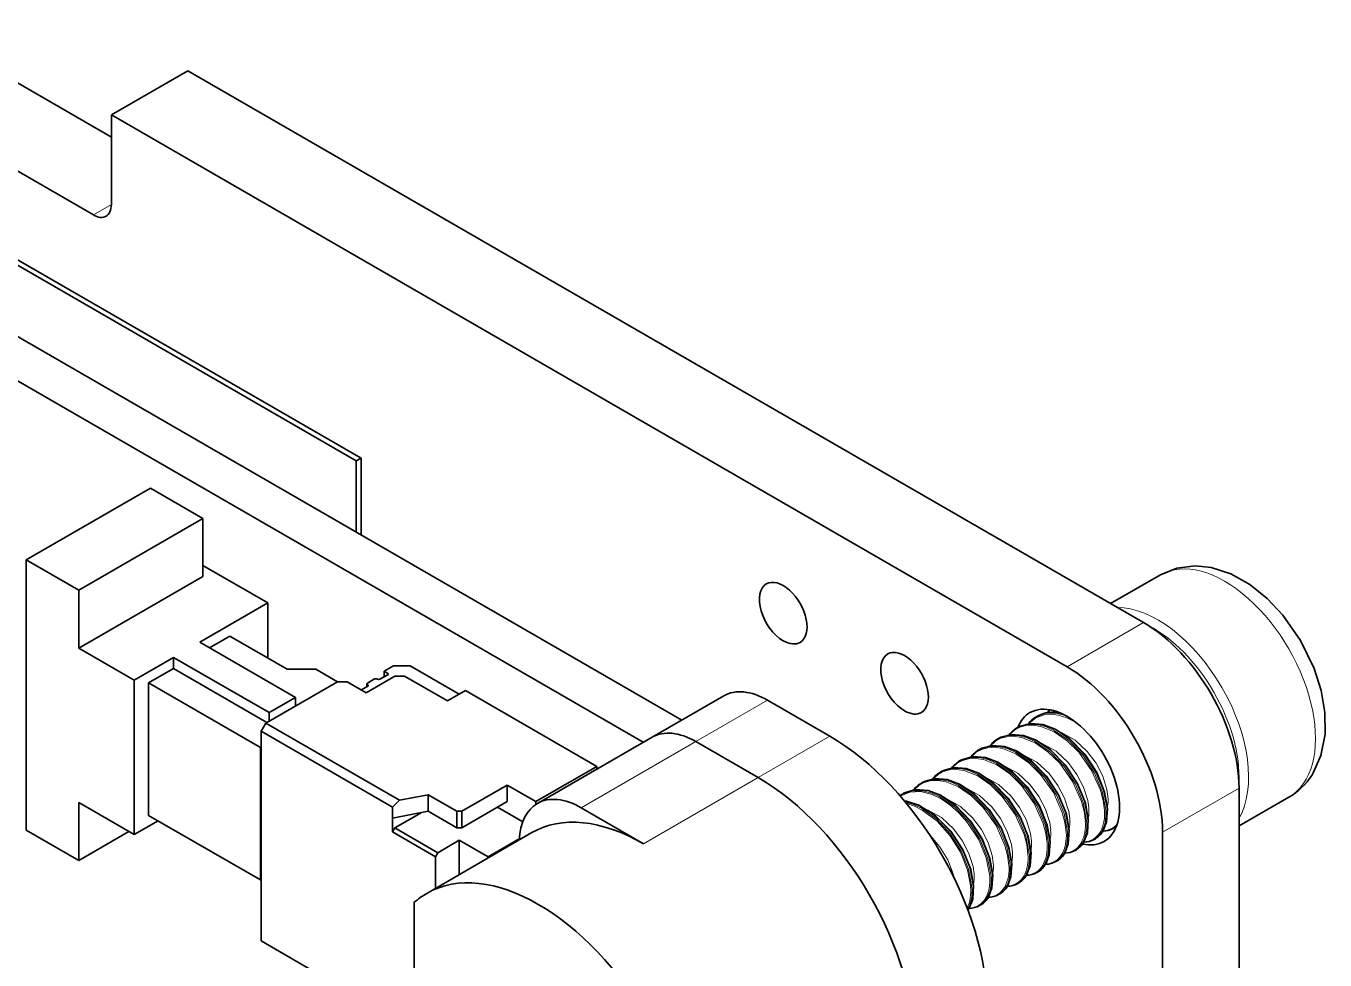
# Model space of a CAD drawing. Extents: x 383 to 866, y 155 to 681.
# Drawn here: x 709.59 to 728.81, y 655.41 to 669.24 of the extents above; entities that cross this region are included whole.
import ezdxf

# ---------------------------------------------------------------- set-up
doc = ezdxf.new("R2010")
doc.units = 0

msp = doc.modelspace()

# ---------------------------------------------------------------- linework, layer by layer
at = {"color": 7, "lineweight": 35, "ltscale": 0.08214}
msp.add_line((708.004, 669.236), (710.85, 667.593), dxfattribs=at)
at = {"color": 7, "lineweight": 35, "ltscale": 0.107126}
msp.add_line((706.873, 668.583), (710.584, 666.44), dxfattribs=at)
at = {"color": 7, "lineweight": 35, "ltscale": 0.032659}
msp.add_line((710.85, 667.92), (711.981, 668.573), dxfattribs=at)
at = {"color": 7, "lineweight": 35, "ltscale": 0.408249}
for p, q in [((711.981, 668.573), (726.123, 660.408)), ((710.85, 667.92), (724.992, 659.755))]:
    msp.add_line(p, q, dxfattribs=at)
at = {"color": 7, "lineweight": 35, "ltscale": 0.03315}
msp.add_line((710.85, 666.594), (710.85, 667.92), dxfattribs=at)
at = {"color": 7, "lineweight": 35, "ltscale": 0.185817}
msp.add_line((714.475, 662.801), (708.038, 666.517), dxfattribs=at)
at = {"color": 7, "lineweight": 35, "ltscale": 0.185819}
msp.add_line((708.109, 666.558), (714.546, 662.841), dxfattribs=at)
at = {"color": 7, "lineweight": 13, "ltscale": 0.007675}
msp.add_line((710.584, 666.44), (710.85, 666.594), dxfattribs=at)
at = {"color": 7, "lineweight": 35, "ltscale": 0.346225}
msp.add_line((719.29, 658.964), (707.297, 665.889), dxfattribs=at)
at = {"color": 7, "lineweight": 35, "ltscale": 0.317698}
msp.add_line((718.721, 658.636), (707.716, 664.99), dxfattribs=at)
at = {"color": 7, "lineweight": 35, "ltscale": 0.002042}
for p, q in [((714.546, 662.841), (714.475, 662.801)), ((714.886, 659.687), (714.886, 659.605))]:
    msp.add_line(p, q, dxfattribs=at)
at = {"color": 7, "lineweight": 35, "ltscale": 0.026402}
msp.add_line((714.475, 661.745), (714.475, 662.801), dxfattribs=at)
at = {"color": 7, "lineweight": 35, "ltscale": 0.028444}
msp.add_line((714.546, 662.841), (714.546, 661.704), dxfattribs=at)
at = {"color": 7, "lineweight": 35, "ltscale": 0.053072}
for p, q in [((709.59, 661.336), (711.428, 662.397)), ((710.368, 660.887), (712.206, 661.948))]:
    msp.add_line(p, q, dxfattribs=at)
at = {"color": 7, "lineweight": 35, "ltscale": 0.022452}
msp.add_line((712.206, 661.948), (711.428, 662.397), dxfattribs=at)
at = {"color": 7, "lineweight": 35, "ltscale": 0.021434}
for p, q in [((712.206, 661.091), (712.206, 661.948)), ((710.368, 657.743), (710.368, 656.886))]:
    msp.add_line(p, q, dxfattribs=at)
at = {"color": 7, "lineweight": 35, "ltscale": 0.100021}
msp.add_line((709.59, 661.336), (709.59, 657.335), dxfattribs=at)
at = {"color": 7, "lineweight": 35, "ltscale": 0.022454}
for p, q in [((710.368, 660.887), (709.59, 661.336)), ((710.368, 656.886), (709.59, 657.335))]:
    msp.add_line(p, q, dxfattribs=at)
at = {"color": 7, "lineweight": 35, "ltscale": 0.053071}
msp.add_line((710.368, 660.029), (712.206, 661.091), dxfattribs=at)
at = {"color": 7, "lineweight": 35, "ltscale": 0.027761}
msp.add_line((712.206, 661.254), (713.168, 660.699), dxfattribs=at)
at = {"color": 7, "lineweight": 35, "ltscale": 0.0213}
for p, q in [((725.637, 660.689), (726.375, 661.115)), ((727.537, 657.398), (728.275, 657.824))]:
    msp.add_line(p, q, dxfattribs=at)
at = {"color": 7, "lineweight": 35, "ltscale": 0.021432}
msp.add_line((710.368, 660.887), (710.368, 660.029), dxfattribs=at)
at = {"color": 7, "lineweight": 35, "ltscale": 0.029087}
msp.add_line((712.16, 660.117), (713.168, 660.699), dxfattribs=at)
at = {"color": 7, "lineweight": 35, "ltscale": 0.020412}
msp.add_line((713.168, 659.882), (713.168, 660.699), dxfattribs=at)
at = {"color": 7, "lineweight": 13, "ltscale": 0.032659}
for p, q in [((724.992, 659.755), (726.123, 660.408)), ((726.406, 657.306), (727.537, 657.959))]:
    msp.add_line(p, q, dxfattribs=at)
at = {"color": 7, "lineweight": 35, "ltscale": 0.040826}
msp.add_line((712.16, 660.117), (713.574, 659.301), dxfattribs=at)
at = {"color": 7, "lineweight": 35, "ltscale": 0.008676}
msp.add_line((712.602, 660.209), (712.301, 660.035), dxfattribs=at)
at = {"color": 7, "lineweight": 35, "ltscale": 0.024495}
msp.add_line((712.602, 660.209), (713.451, 659.719), dxfattribs=at)
at = {"color": 7, "lineweight": 35, "ltscale": 0.023679}
for p, q in [((710.368, 660.029), (711.188, 659.556)), ((710.368, 657.743), (711.188, 657.27))]:
    msp.add_line(p, q, dxfattribs=at)
at = {"color": 7, "lineweight": 35, "ltscale": 0.01684}
msp.add_line((711.188, 659.556), (711.771, 659.893), dxfattribs=at)
at = {"color": 7, "lineweight": 35, "ltscale": 0.010718}
msp.add_line((711.771, 659.729), (711.4, 659.515), dxfattribs=at)
at = {"color": 7, "lineweight": 35, "ltscale": 0.040824}
msp.add_line((711.771, 659.893), (713.185, 659.076), dxfattribs=at)
at = {"color": 7, "lineweight": 35, "ltscale": 0.004082}
msp.add_line((711.771, 659.893), (711.771, 659.729), dxfattribs=at)
at = {"color": 7, "lineweight": 35, "ltscale": 0.039896}
msp.add_line((711.771, 659.729), (713.153, 658.931), dxfattribs=at)
at = {"color": 7, "lineweight": 35, "ltscale": 0.004083}
for p, q in [((715.027, 659.768), (714.886, 659.687)), ((715.009, 657.513), (715.009, 657.676))]:
    msp.add_line(p, q, dxfattribs=at)
at = {"color": 7, "lineweight": 35, "ltscale": 0.006186}
msp.add_line((715.027, 659.768), (715.274, 659.768), dxfattribs=at)
at = {"color": 7, "lineweight": 35, "ltscale": 0.020923}
msp.add_line((715.999, 659.35), (715.274, 659.768), dxfattribs=at)
at = {"color": 7, "lineweight": 35, "ltscale": 0.057155}
for p, q in [((711.188, 659.556), (711.188, 657.27)), ((713.135, 658.921), (715.115, 657.778))]:
    msp.add_line(p, q, dxfattribs=at)
at = {"color": 7, "lineweight": 35, "ltscale": 0.030619}
for p, q in [((713.135, 658.921), (714.196, 659.533)), ((718.851, 658.711), (719.911, 659.323))]:
    msp.add_line(p, q, dxfattribs=at)
at = {"color": 7, "lineweight": 35, "ltscale": 0.010608}
msp.add_line((713.451, 659.719), (713.875, 659.719), dxfattribs=at)
at = {"color": 7, "lineweight": 35, "ltscale": 0.009277}
msp.add_line((713.875, 659.719), (714.196, 659.533), dxfattribs=at)
at = {"color": 7, "lineweight": 35, "ltscale": 0.003535}
for p, q in [((714.338, 659.533), (714.196, 659.533)), ((715.186, 659.615), (715.045, 659.615)), ((713.065, 658.799), (713.135, 658.921))]:
    msp.add_line(p, q, dxfattribs=at)
at = {"color": 7, "lineweight": 35, "ltscale": 0.008164}
msp.add_line((714.62, 659.37), (714.338, 659.533), dxfattribs=at)
at = {"color": 7, "lineweight": 35, "ltscale": 0.012247}
for p, q in [((715.045, 659.615), (714.62, 659.37)), ((715.964, 657.615), (715.54, 657.86)), ((715.54, 657.615), (715.964, 657.37)), ((716.424, 656.941), (715.999, 657.186))]:
    msp.add_line(p, q, dxfattribs=at)
at = {"color": 7, "lineweight": 35, "ltscale": 0.003061}
msp.add_line((714.64, 659.512), (714.746, 659.573), dxfattribs=at)
at = {"color": 7, "lineweight": 35, "ltscale": 0.000202321}
msp.add_line((714.781, 659.573), (714.788, 659.569), dxfattribs=at)
at = {"color": 7, "lineweight": 35, "ltscale": 0.003316}
msp.add_line((714.824, 659.569), (714.939, 659.635), dxfattribs=at)
at = {"color": 7, "lineweight": 35, "ltscale": 0.001531}
msp.add_line((714.886, 659.687), (714.939, 659.656), dxfattribs=at)
at = {"color": 7, "lineweight": 13, "ltscale": 0.000511169}
msp.add_line((714.939, 659.656), (714.939, 659.635), dxfattribs=at)
at = {"color": 7, "lineweight": 35, "ltscale": 0.018372}
for p, q in [((715.823, 659.248), (715.186, 659.615)), ((715.646, 656.941), (715.009, 657.309)), ((715.045, 657.37), (715.681, 657.002))]:
    msp.add_line(p, q, dxfattribs=at)
at = {"color": 7, "lineweight": 35, "ltscale": 0.047766}
for p, q in [((711.4, 659.515), (713.055, 658.56)), ((711.4, 657.555), (713.055, 656.6))]:
    msp.add_line(p, q, dxfattribs=at)
at = {"color": 7, "lineweight": 35, "ltscale": 0.04899}
for p, q in [((711.4, 657.555), (711.4, 659.515)), ((713.055, 656.6), (713.055, 658.56))]:
    msp.add_line(p, q, dxfattribs=at)
at = {"color": 7, "lineweight": 35, "ltscale": 0.002807}
msp.add_line((714.55, 659.411), (714.647, 659.467), dxfattribs=at)
at = {"color": 7, "lineweight": 35, "ltscale": 0.001076}
msp.add_line((714.633, 659.502), (714.633, 659.459), dxfattribs=at)
at = {"color": 7, "lineweight": 35, "ltscale": 0.000203085}
msp.add_line((714.64, 659.492), (714.647, 659.488), dxfattribs=at)
at = {"color": 7, "lineweight": 13, "ltscale": 0.000715637}
msp.add_line((714.64, 659.492), (714.64, 659.463), dxfattribs=at)
at = {"color": 7, "lineweight": 13, "ltscale": 0.000509644}
msp.add_line((714.647, 659.488), (714.647, 659.467), dxfattribs=at)
at = {"color": 7, "lineweight": 35, "ltscale": 0.007756}
msp.add_line((716.091, 659.403), (715.823, 659.248), dxfattribs=at)
at = {"color": 7, "lineweight": 35, "ltscale": 0.056135}
for p, q in [((716.091, 659.403), (718.036, 658.28)), ((715.009, 657.676), (713.065, 658.799)), ((713.065, 655.696), (715.009, 654.573))]:
    msp.add_line(p, q, dxfattribs=at)
at = {"color": 7, "lineweight": 35, "ltscale": 0.011226}
msp.add_line((713.574, 659.301), (713.185, 659.076), dxfattribs=at)
at = {"color": 7, "lineweight": 35, "ltscale": 0.003152}
msp.add_line((713.574, 659.174), (713.574, 659.301), dxfattribs=at)
at = {"color": 7, "lineweight": 13, "ltscale": 0.030619}
for p, q in [((719.501, 658.646), (720.561, 659.259)), ((720.42, 658.115), (721.481, 658.728))]:
    msp.add_line(p, q, dxfattribs=at)
at = {"color": 7, "lineweight": 35, "ltscale": 0.026536}
for p, q in [((720.561, 659.259), (721.481, 658.728)), ((720.42, 658.115), (719.501, 658.646)), ((719.501, 658.646), (720.42, 658.115)), ((718.723, 657.136), (717.804, 657.666))]:
    msp.add_line(p, q, dxfattribs=at)
at = {"color": 7, "lineweight": 35, "ltscale": 0.003154}
msp.add_line((713.185, 659.076), (713.185, 658.95), dxfattribs=at)
at = {"color": 7, "lineweight": 35, "ltscale": 0.0005483}
for p, q in [((724.535, 659.013), (724.554, 659.024)), ((723.969, 658.686), (723.988, 658.697)), ((723.403, 658.36), (723.422, 658.371)), ((722.838, 658.033), (722.857, 658.044)), ((725.111, 657.036), (725.13, 657.047)), ((724.828, 656.873), (724.847, 656.884)), ((723.979, 656.383), (723.998, 656.394)), ((723.696, 656.219), (723.715, 656.23))]:
    msp.add_line(p, q, dxfattribs=at)
at = {"color": 7, "lineweight": 35, "ltscale": 0.001444}
msp.add_line((724.739, 659.117), (724.7, 659.075), dxfattribs=at)
at = {"color": 7, "lineweight": 13, "ltscale": 0.001403}
msp.add_line((724.748, 659.116), (724.708, 659.076), dxfattribs=at)
at = {"color": 7, "lineweight": 35, "ltscale": 0.077568}
msp.add_line((713.065, 655.696), (713.065, 658.799), dxfattribs=at)
at = {"color": 7, "lineweight": 35, "ltscale": 0.000547538}
for p, q in [((724.252, 658.85), (724.271, 658.861)), ((723.686, 658.523), (723.705, 658.534)), ((723.121, 658.196), (723.14, 658.207)), ((722.555, 657.87), (722.574, 657.881)), ((725.393, 657.199), (725.412, 657.21)), ((724.545, 656.709), (724.564, 656.72)), ((724.262, 656.546), (724.281, 656.557))]:
    msp.add_line(p, q, dxfattribs=at)
at = {"color": 7, "lineweight": 35, "ltscale": 0.048991}
msp.add_line((718.851, 658.711), (717.154, 657.731), dxfattribs=at)
at = {"color": 7, "lineweight": 13, "ltscale": 0.04899}
for p, q in [((719.501, 658.646), (717.804, 657.666)), ((720.42, 658.115), (718.723, 657.136))]:
    msp.add_line(p, q, dxfattribs=at)
at = {"color": 7, "lineweight": 35, "ltscale": 0.000294688}
for p, q in [((713.065, 658.565), (713.055, 658.56)), ((713.065, 656.606), (713.055, 656.6))]:
    msp.add_line(p, q, dxfattribs=at)
at = {"color": 7, "lineweight": 35, "ltscale": 0.026128}
msp.add_line((718.036, 658.28), (717.131, 657.758), dxfattribs=at)
at = {"color": 7, "lineweight": 35, "ltscale": 0.001003}
msp.add_line((718.036, 658.24), (718.036, 658.28), dxfattribs=at)
at = {"color": 7, "lineweight": 35, "ltscale": 0.019392}
for p, q in [((716.706, 658.003), (716.035, 657.615)), ((716.035, 657.37), (716.706, 657.758))]:
    msp.add_line(p, q, dxfattribs=at)
at = {"color": 7, "lineweight": 35, "ltscale": 0.012249}
msp.add_line((717.131, 657.758), (716.706, 658.003), dxfattribs=at)
at = {"color": 7, "lineweight": 35, "ltscale": 0.006125}
msp.add_line((716.706, 657.758), (716.706, 658.003), dxfattribs=at)
at = {"color": 7, "lineweight": 35, "ltscale": 0.010801}
msp.add_line((715.115, 657.778), (715.54, 657.86), dxfattribs=at)
at = {"color": 7, "lineweight": 35, "ltscale": 0.006123}
for p, q in [((715.54, 657.615), (715.54, 657.86)), ((715.964, 657.37), (715.964, 657.615)), ((716.035, 657.37), (716.035, 657.615))]:
    msp.add_line(p, q, dxfattribs=at)
at = {"color": 7, "lineweight": 35, "ltscale": 0.00107}
msp.add_line((722.555, 657.87), (722.519, 657.846), dxfattribs=at)
at = {"color": 7, "lineweight": 35}
for p, q in [((727.537, 657.959), (727.537, 634.28)), ((726.406, 657.306), (726.406, 633.627))]:
    msp.add_line(p, q, dxfattribs=at)
at = {"color": 7, "lineweight": 35, "ltscale": 0.00368}
msp.add_line((715.115, 657.778), (715.009, 657.676), dxfattribs=at)
at = {"color": 7, "lineweight": 35, "ltscale": 0.013502}
msp.add_line((715.54, 657.615), (715.009, 657.513), dxfattribs=at)
at = {"color": 7, "lineweight": 35, "ltscale": 0.001767}
for p, q in [((716.035, 657.615), (715.964, 657.615)), ((715.009, 657.309), (715.045, 657.37)), ((715.964, 657.37), (716.035, 657.37)), ((715.681, 657.002), (715.646, 656.941))]:
    msp.add_line(p, q, dxfattribs=at)
at = {"color": 7, "lineweight": 35, "ltscale": 0.010757}
msp.add_line((716.938, 657.461), (716.565, 657.676), dxfattribs=at)
at = {"color": 7, "lineweight": 35, "ltscale": 0.001027}
msp.add_line((717.131, 657.716), (717.131, 657.758), dxfattribs=at)
at = {"color": 7, "lineweight": 35, "ltscale": 0.010205}
msp.add_line((711.188, 657.27), (711.541, 657.474), dxfattribs=at)
at = {"color": 7, "lineweight": 35, "ltscale": 0.005103}
msp.add_line((715.009, 657.309), (715.009, 657.513), dxfattribs=at)
at = {"color": 7, "lineweight": 35, "ltscale": 0.011227}
msp.add_line((715.434, 657.594), (715.045, 657.37), dxfattribs=at)
at = {"color": 7, "lineweight": 35, "ltscale": 0.021433}
msp.add_line((710.368, 656.886), (711.11, 657.314), dxfattribs=at)
at = {"color": 7, "lineweight": 35, "ltscale": 0.044906}
msp.add_line((717.073, 657.299), (715.517, 656.401), dxfattribs=at)
at = {"color": 7, "lineweight": 35, "ltscale": 0.000546216}
msp.add_line((725.676, 657.362), (725.695, 657.373), dxfattribs=at)
at = {"color": 7, "lineweight": 13, "ltscale": 0.000801983}
msp.add_line((725.695, 657.373), (725.722, 657.391), dxfattribs=at)
at = {"color": 7, "lineweight": 35, "ltscale": 0.000799032}
msp.add_line((725.722, 657.391), (725.695, 657.373), dxfattribs=at)
at = {"color": 7, "lineweight": 35, "ltscale": 0.009185}
msp.add_line((715.999, 657.186), (715.681, 657.002), dxfattribs=at)
at = {"color": 7, "lineweight": 35, "ltscale": 0.012669}
msp.add_line((715.999, 657.186), (715.999, 656.679), dxfattribs=at)
at = {"color": 7, "lineweight": 35, "ltscale": 0.013368}
msp.add_line((716.887, 657.208), (716.424, 656.941), dxfattribs=at)
at = {"color": 7, "lineweight": 35, "ltscale": 0.011649}
msp.add_line((715.646, 656.475), (715.646, 656.941), dxfattribs=at)
at = {"color": 7, "lineweight": 35, "ltscale": 0.000422668}
msp.add_line((716.424, 656.941), (716.424, 656.924), dxfattribs=at)
at = {"color": 7, "lineweight": 35, "ltscale": 0.082307}
msp.add_line((715.329, 656.237), (715.329, 652.945), dxfattribs=at)
at = {"color": 7, "lineweight": 35, "ltscale": 0.000889576}
msp.add_line((723.545, 656.181), (723.525, 656.151), dxfattribs=at)
at = {"color": 7, "lineweight": 13, "ltscale": 0.000702562}
msp.add_line((723.525, 656.152), (723.54, 656.176), dxfattribs=at)
at = {"color": 7, "lineweight": 35}
for points in [[(726.375, 661.115), (726.619, 661.214), (726.894, 661.247), (727.127, 661.221), (727.415, 661.127), (727.696, 660.969), (727.953, 660.763), (728.185, 660.517), (728.448, 660.141), (728.648, 659.728), (728.751, 659.405), (728.807, 659.079), (728.81, 658.756), (728.749, 658.44), (728.641, 658.193), (728.613, 658.147)], [(725.59, 657.656), (725.548, 657.897), (725.432, 658.187), (725.254, 658.461), (725.032, 658.689), (724.817, 658.832), (724.632, 658.901), (724.449, 658.916), (724.297, 658.874), (724.271, 658.861)], [(725.024, 657.329), (724.982, 657.571), (724.866, 657.86), (724.688, 658.134), (724.466, 658.362), (724.252, 658.505), (724.066, 658.575), (723.883, 658.589), (723.731, 658.548), (723.705, 658.534)], [(725.307, 657.492), (725.265, 657.734), (725.149, 658.023), (724.971, 658.297), (724.749, 658.526), (724.535, 658.669), (724.349, 658.738), (724.166, 658.752), (724.014, 658.711), (723.988, 658.697)], [(724.741, 657.166), (724.699, 657.408), (724.583, 657.697), (724.405, 657.971), (724.183, 658.199), (723.969, 658.342), (723.783, 658.411), (723.6, 658.426), (723.448, 658.384), (723.422, 658.371)], [(724.459, 657.002), (724.416, 657.244), (724.3, 657.534), (724.122, 657.807), (723.9, 658.036), (723.686, 658.179), (723.5, 658.248), (723.317, 658.263), (723.165, 658.221), (723.14, 658.207)], [(724.176, 656.839), (724.133, 657.081), (724.017, 657.37), (723.84, 657.644), (723.617, 657.873), (723.403, 658.015), (723.217, 658.085), (723.034, 658.099), (722.882, 658.058), (722.857, 658.044)], [(723.893, 656.676), (723.851, 656.918), (723.734, 657.207), (723.557, 657.481), (723.335, 657.709), (723.12, 657.852), (722.935, 657.922), (722.751, 657.936), (722.6, 657.894), (722.574, 657.881)], [(723.61, 656.512), (723.567, 656.756), (723.45, 657.047), (723.271, 657.321), (723.047, 657.55), (722.799, 657.707), (722.614, 657.766), (722.584, 657.77)], [(725.59, 657.656), (725.577, 657.459), (725.525, 657.324)], [(725.307, 657.492), (725.294, 657.296), (725.242, 657.161)], [(725.024, 657.329), (725.011, 657.133), (724.959, 656.997)], [(724.741, 657.166), (724.728, 656.97), (724.676, 656.834)], [(724.176, 656.839), (724.162, 656.643), (724.111, 656.507)], [(724.459, 657.002), (724.445, 656.806), (724.393, 656.671)], [(723.893, 656.676), (723.88, 656.48), (723.828, 656.344)], [(723.61, 656.512), (723.597, 656.316), (723.545, 656.181)]]:
    msp.add_lwpolyline(points, dxfattribs=at)
at = {"color": 7, "lineweight": 13}
for points in [[(725.118, 658.935), (724.99, 658.999), (724.862, 659.039), (724.755, 659.052), (724.654, 659.044), (724.529, 658.998), (724.425, 658.913)], [(725.546, 657.634), (725.527, 657.777), (725.488, 657.926), (725.356, 658.22), (725.166, 658.489), (724.992, 658.66), (724.801, 658.792), (724.602, 658.871), (724.49, 658.888), (724.383, 658.883), (724.294, 658.858), (724.215, 658.815), (724.143, 658.75)], [(725.565, 657.637), (725.514, 657.907), (725.4, 658.181), (725.235, 658.437), (725.028, 658.656), (724.792, 658.818), (724.67, 658.87), (724.548, 658.899), (724.391, 658.899), (724.252, 658.85)], [(725.584, 657.647), (725.534, 657.917), (725.42, 658.191), (725.255, 658.446), (725.048, 658.666), (724.812, 658.828), (724.689, 658.881), (724.567, 658.91), (724.41, 658.91), (724.271, 658.861)], [(724.909, 658.779), (725.111, 658.667), (725.292, 658.499), (725.422, 658.325), (725.521, 658.135), (725.583, 657.939), (725.598, 657.832)], [(724.999, 657.311), (724.949, 657.581), (724.834, 657.855), (724.669, 658.11), (724.462, 658.329), (724.227, 658.491), (724.104, 658.544), (723.982, 658.573), (723.826, 658.572), (723.686, 658.523)], [(725.018, 657.32), (724.968, 657.59), (724.854, 657.864), (724.689, 658.12), (724.482, 658.339), (724.246, 658.502), (724.124, 658.554), (724.002, 658.584), (723.845, 658.583), (723.705, 658.534)], [(725.263, 657.47), (725.244, 657.614), (725.205, 657.762), (725.073, 658.057), (724.883, 658.326), (724.709, 658.497), (724.518, 658.628), (724.319, 658.708), (724.207, 658.725), (724.1, 658.719), (724.011, 658.695), (723.932, 658.651), (723.86, 658.586)], [(725.282, 657.474), (725.232, 657.744), (725.117, 658.018), (724.952, 658.273), (724.745, 658.492), (724.51, 658.655), (724.387, 658.707), (724.265, 658.736), (724.108, 658.736), (723.969, 658.686)], [(725.301, 657.483), (725.251, 657.753), (725.137, 658.027), (724.972, 658.283), (724.765, 658.503), (724.529, 658.665), (724.407, 658.718), (724.285, 658.747), (724.128, 658.747), (723.988, 658.697)], [(724.626, 658.616), (724.829, 658.503), (725.009, 658.336), (725.139, 658.162), (725.238, 657.971), (725.3, 657.776), (725.315, 657.669)], [(724.697, 657.144), (724.678, 657.287), (724.639, 657.436), (724.507, 657.731), (724.317, 657.999), (724.144, 658.17), (723.952, 658.302), (723.754, 658.381), (723.641, 658.398), (723.534, 658.393), (723.446, 658.368), (723.366, 658.325), (723.294, 658.26)], [(724.717, 657.148), (724.666, 657.417), (724.552, 657.691), (724.386, 657.947), (724.179, 658.166), (723.944, 658.328), (723.821, 658.38), (723.7, 658.41), (723.543, 658.409), (723.403, 658.36)], [(724.736, 657.157), (724.685, 657.427), (724.571, 657.701), (724.406, 657.956), (724.199, 658.176), (723.964, 658.339), (723.841, 658.391), (723.719, 658.42), (723.562, 658.42), (723.422, 658.371)], [(724.98, 657.307), (724.961, 657.451), (724.922, 657.599), (724.79, 657.894), (724.6, 658.162), (724.427, 658.333), (724.235, 658.465), (724.036, 658.544), (723.924, 658.562), (723.817, 658.556), (723.729, 658.531), (723.649, 658.488), (723.577, 658.423)], [(724.343, 658.453), (724.546, 658.34), (724.727, 658.172), (724.856, 657.999), (724.956, 657.808), (725.017, 657.612), (725.033, 657.506)], [(724.414, 656.98), (724.396, 657.124), (724.356, 657.273), (724.224, 657.567), (724.034, 657.836), (723.861, 658.007), (723.67, 658.138), (723.471, 658.218), (723.359, 658.235), (723.251, 658.229), (723.163, 658.205), (723.083, 658.162), (723.011, 658.096)], [(724.434, 656.984), (724.383, 657.254), (724.269, 657.528), (724.103, 657.783), (723.896, 658.003), (723.661, 658.165), (723.539, 658.217), (723.417, 658.246), (723.26, 658.246), (723.121, 658.196)], [(724.453, 656.993), (724.402, 657.263), (724.289, 657.538), (724.123, 657.793), (723.916, 658.013), (723.681, 658.175), (723.558, 658.228), (723.436, 658.257), (723.279, 658.257), (723.14, 658.207)], [(724.06, 658.289), (724.263, 658.177), (724.444, 658.009), (724.573, 657.835), (724.673, 657.645), (724.735, 657.449), (724.75, 657.343)], [(724.132, 656.817), (724.113, 656.961), (724.073, 657.109), (723.942, 657.404), (723.751, 657.673), (723.578, 657.844), (723.387, 657.975), (723.188, 658.054), (723.076, 658.072), (722.969, 658.066), (722.88, 658.042), (722.801, 657.998), (722.728, 657.933)], [(724.151, 656.821), (724.1, 657.091), (723.986, 657.365), (723.82, 657.62), (723.614, 657.839), (723.378, 658.001), (723.256, 658.054), (723.134, 658.083), (722.977, 658.082), (722.838, 658.033)], [(724.17, 656.83), (724.12, 657.1), (724.006, 657.374), (723.84, 657.63), (723.633, 657.85), (723.398, 658.012), (723.275, 658.064), (723.153, 658.094), (722.996, 658.093), (722.857, 658.044)], [(723.777, 658.126), (723.98, 658.013), (724.161, 657.846), (724.291, 657.672), (724.39, 657.482), (724.452, 657.286), (724.467, 657.179)], [(723.849, 656.654), (723.797, 656.926), (723.68, 657.202), (723.511, 657.458), (723.39, 657.594), (723.257, 657.711), (723.128, 657.798), (722.994, 657.863), (722.825, 657.906), (722.665, 657.899), (722.525, 657.84)], [(723.868, 656.658), (723.817, 656.928), (723.703, 657.201), (723.538, 657.457), (723.331, 657.676), (723.095, 657.838), (722.973, 657.89), (722.851, 657.92), (722.694, 657.919), (722.555, 657.87)], [(723.887, 656.667), (723.837, 656.937), (723.723, 657.211), (723.557, 657.467), (723.35, 657.686), (723.115, 657.849), (722.992, 657.901), (722.87, 657.931), (722.713, 657.93), (722.574, 657.881)], [(723.212, 657.799), (723.414, 657.687), (723.595, 657.519), (723.725, 657.345), (723.824, 657.155), (723.886, 656.959), (723.901, 656.853)], [(723.495, 657.963), (723.697, 657.85), (723.878, 657.683), (724.008, 657.509), (724.107, 657.318), (724.169, 657.122), (724.184, 657.016)], [(723.604, 656.504), (723.553, 656.775), (723.438, 657.051), (723.271, 657.308), (723.106, 657.489), (722.92, 657.634), (722.723, 657.733), (722.587, 657.767)], [(723.585, 656.494), (723.536, 656.759), (723.425, 657.028), (723.265, 657.28), (723.066, 657.497), (722.838, 657.661), (722.719, 657.716), (722.6, 657.751)], [(723.566, 656.49), (723.519, 656.747), (723.414, 657.008), (723.261, 657.253), (723.069, 657.467), (722.85, 657.632), (722.735, 657.69), (722.619, 657.729)], [(722.929, 657.636), (723.132, 657.523), (723.312, 657.356), (723.442, 657.182), (723.541, 656.992), (723.603, 656.796), (723.618, 656.689)], [(722.955, 657.27), (723.107, 657.096), (723.227, 656.898), (723.307, 656.689), (723.322, 656.624)]]:
    msp.add_lwpolyline(points, dxfattribs=at)
at = {"color": 7, "lineweight": 35}
for centre, radius, start, end in [((724.75, 658.644), 0.427, 120.2348, 141.2202), ((724.781, 658.602), 0.48, 76.4763, 118.2665), ((724.467, 658.481), 0.427, 120.2348, 141.2202), ((724.184, 658.318), 0.427, 120.2348, 141.2202), ((723.901, 658.154), 0.427, 120.2348, 141.2202), ((723.336, 657.828), 0.427, 120.2348, 141.2202), ((723.618, 657.991), 0.427, 120.2348, 141.2202), ((723.053, 657.664), 0.427, 120.2348, 141.2202), ((727.773, 658.687), 0.999, 300.2171, 327.2879), ((725.253, 657.48), 0.314, 300.6018, 330.1465), ((725.523, 657.633), 0.311, 270.1219, 299.4702), ((724.957, 657.307), 0.311, 270.1219, 299.4702), ((724.97, 657.317), 0.314, 300.6018, 330.1465), ((725.24, 657.47), 0.311, 270.1219, 299.4702), ((724.675, 657.143), 0.311, 270.1219, 299.4702), ((724.687, 657.153), 0.314, 300.6018, 330.1465), ((724.121, 656.827), 0.314, 300.6018, 330.1465), ((724.392, 656.98), 0.311, 270.1219, 299.4702), ((724.404, 656.99), 0.314, 300.6018, 330.1465), ((723.839, 656.664), 0.314, 300.6018, 330.1465), ((724.109, 656.817), 0.311, 270.1219, 299.4702), ((723.556, 656.5), 0.314, 300.6018, 330.1465), ((723.826, 656.654), 0.311, 270.1219, 299.4702), ((723.543, 656.49), 0.311, 270.1219, 299.4702)]:
    msp.add_arc(centre, radius, start, end, dxfattribs=at)
at = {"color": 7, "lineweight": 13}
for centre, radius, start, end in [((724.777, 658.602), 0.478, 73.8155, 117.9028), ((725.049, 657.784), 0.551, 348.1309, 4.9951), ((724.766, 657.621), 0.551, 348.1309, 4.9951), ((724.972, 657.573), 0.576, 332.5506, 6.0182), ((724.483, 657.458), 0.551, 348.1309, 4.9951), ((724.689, 657.41), 0.576, 332.5506, 6.0182), ((725.517, 657.609), 0.283, 271.8308, 320.4249), ((724.2, 657.295), 0.551, 348.1309, 4.9951), ((725.233, 657.449), 0.286, 272.0565, 330.5336), ((725.24, 657.458), 0.3, 300.627, 330.1527), ((725.259, 657.469), 0.301, 300.6272, 330.1518), ((725.536, 657.605), 0.28, 300.043, 312.3311), ((723.917, 657.131), 0.551, 348.1309, 4.9951), ((724.95, 657.285), 0.286, 272.0565, 330.5336), ((724.958, 657.294), 0.3, 300.627, 330.1527), ((724.977, 657.305), 0.301, 300.6272, 330.1518), ((723.352, 656.805), 0.551, 348.1309, 4.9951), ((723.635, 656.968), 0.551, 348.1309, 4.9951), ((723.841, 656.92), 0.576, 332.5506, 6.0182), ((724.667, 657.122), 0.286, 272.0565, 330.5336), ((724.675, 657.131), 0.3, 300.627, 330.1527), ((724.694, 657.142), 0.301, 300.6272, 330.1518), ((723.069, 656.641), 0.551, 348.1309, 4.9951), ((723.558, 656.757), 0.576, 332.5506, 6.0182), ((723.59, 656.77), 0.582, 332.5918, 5.9028), ((724.102, 656.796), 0.286, 272.0565, 330.5336), ((724.109, 656.805), 0.3, 300.627, 330.1527), ((724.128, 656.815), 0.301, 300.6272, 330.1518), ((724.385, 656.959), 0.286, 272.0565, 330.5336), ((724.392, 656.968), 0.3, 300.627, 330.1527), ((724.411, 656.979), 0.301, 300.6272, 330.1518), ((722.971, 656.433), 0.597, 335.3467, 5.5485), ((723.819, 656.632), 0.286, 272.0565, 330.5336), ((723.826, 656.641), 0.3, 300.627, 330.1527), ((723.845, 656.652), 0.301, 300.6272, 330.1518), ((723.536, 656.469), 0.286, 272.0565, 330.5336), ((723.543, 656.478), 0.3, 300.627, 330.1527), ((723.562, 656.489), 0.301, 300.6272, 330.1518)]:
    msp.add_arc(centre, radius, start, end, dxfattribs=at)
at = {"color": 7, "lineweight": 35}
for centre, major_axis, start_param, end_param in [((710.584, 666.747), (0.188, -0.326), 6.283185, 7.068583), ((710.584, 666.747), (0.188, -0.326), 5.497787, 6.283185), ((720.792, 660.547), (0.25, -0.433), 3.141593, 5.497787), ((720.792, 660.547), (0.25, -0.433), 6.283185, 9.424778), ((726.123, 658.775), (1, -1.732), 0.785398, 2.356194), ((720.792, 660.547), (0.25, -0.433), 5.497787, 6.283185), ((722.588, 659.51), (0.25, -0.433), 3.141593, 5.497787), ((722.588, 659.51), (0.25, -0.433), 6.283185, 9.424778), ((724.992, 658.122), (1, -1.732), 0.785398, 2.356194), ((714.764, 659.563), (0.025, 0), 0.785398, 2.356194), ((714.806, 659.579), (-0.025, 0), 0.785398, 2.356194), ((714.921, 659.646), (-0.025, 0), 3.141593, 3.926991), ((714.921, 659.646), (-0.025, 0), 2.356194, 3.141593), ((714.658, 659.502), (-0.025, 0), 5.497787, 6.283185), ((714.658, 659.502), (-0.025, 0), 0, 0.785398), ((714.629, 659.477), (0.025, 0), 0, 0.785398), ((714.629, 659.477), (0.025, 0), 5.497787, 6.283185), ((720.561, 658.197), (0.65, -1.126), 2.356194, 3.141592), ((724.992, 658.122), (0.55, -0.953), 0, 3.141593), ((722.588, 659.51), (0.25, -0.433), 5.497787, 6.283185), ((724.992, 658.122), (0.55, -0.953), 3.141593, 3.571295), ((719.501, 657.585), (-0.65, 1.126), 5.497787, 6.283185), ((719.501, 657.585), (0.65, -1.126), 2.356194, 3.141593), ((721.481, 656.033), (1.65, -2.858), 0.785398, 2.356194), ((720.42, 655.421), (1.65, -2.858), 0.785398, 2.356194), ((720.42, 655.421), (1.65, -2.858), 0.785398, 2.356194), ((717.804, 656.605), (-0.65, 1.126), 5.497787, 6.283248), ((717.804, 656.605), (-0.65, 1.126), 0.000063, 0.732512), ((718.723, 654.441), (-1.65, 2.858), 5.497787, 6.283222), ((724.992, 658.122), (0.55, -0.953), 5.799017, 6.283185), ((717.167, 653.543), (-1.65, 2.858), 3.14168, 6.283186), ((717.167, 653.543), (-1.65, 2.858), 0.000001, 0.12196), ((716.248, 655.707), (-0.65, 1.126), 0.760602, 0.785398)]:
    msp.add_ellipse(centre, major_axis=major_axis, ratio=0.57735, start_param=start_param, end_param=end_param, dxfattribs=at)
at = {"color": 7, "lineweight": 13}
for centre, major_axis, ratio, start_param, end_param in [((727.325, 659.469), (0.95, -1.645), 0.57735, 6.283156, 9.424749), ((726.335, 658.898), (0.95, -1.645), 0.57735, 0.322442, 2.81915), ((726.265, 658.857), (0.9, -1.559), 0.57735, 0.731278, 2.411681), ((725.092, 658.051), (0.558, -0.962), 0.596661, 2.488896, 3.140423), ((724.936, 657.982), (0.459, -0.782), 0.553258, 0.296156, 0.824533), ((724.954, 657.994), (0.46, -0.783), 0.5529, 0.295492, 0.820919), ((724.653, 657.819), (0.459, -0.782), 0.553258, 0.296156, 0.824533), ((724.671, 657.831), (0.46, -0.783), 0.5529, 0.295492, 0.820919), ((724.358, 657.648), (0.454, -0.773), 0.553018, 0.295116, 0.823806), ((724.37, 657.655), (0.459, -0.782), 0.553258, 0.296156, 0.824533), ((724.388, 657.667), (0.46, -0.783), 0.5529, 0.295492, 0.820919), ((724.075, 657.485), (0.454, -0.773), 0.553018, 0.295116, 0.823806), ((724.087, 657.492), (0.459, -0.782), 0.553258, 0.296156, 0.824533), ((724.105, 657.504), (0.46, -0.783), 0.5529, 0.295492, 0.820918), ((723.805, 657.329), (0.459, -0.782), 0.553258, 0.296156, 0.824533), ((723.822, 657.341), (0.46, -0.783), 0.5529, 0.295492, 0.820918), ((723.227, 656.995), (0.454, -0.773), 0.553018, 0.295116, 0.823806), ((723.239, 657.002), (0.459, -0.782), 0.553258, 0.296156, 0.824533), ((723.257, 657.014), (0.46, -0.783), 0.5529, 0.295492, 0.820919), ((723.522, 657.165), (0.459, -0.782), 0.553258, 0.296157, 0.824533), ((722.956, 656.839), (0.459, -0.782), 0.553258, 0.296156, 0.824533), ((722.974, 656.851), (0.46, -0.783), 0.5529, 0.295492, 0.820919)]:
    msp.add_ellipse(centre, major_axis=major_axis, ratio=ratio, start_param=start_param, end_param=end_param, dxfattribs=at)

doc.saveas('drawing.dxf')
